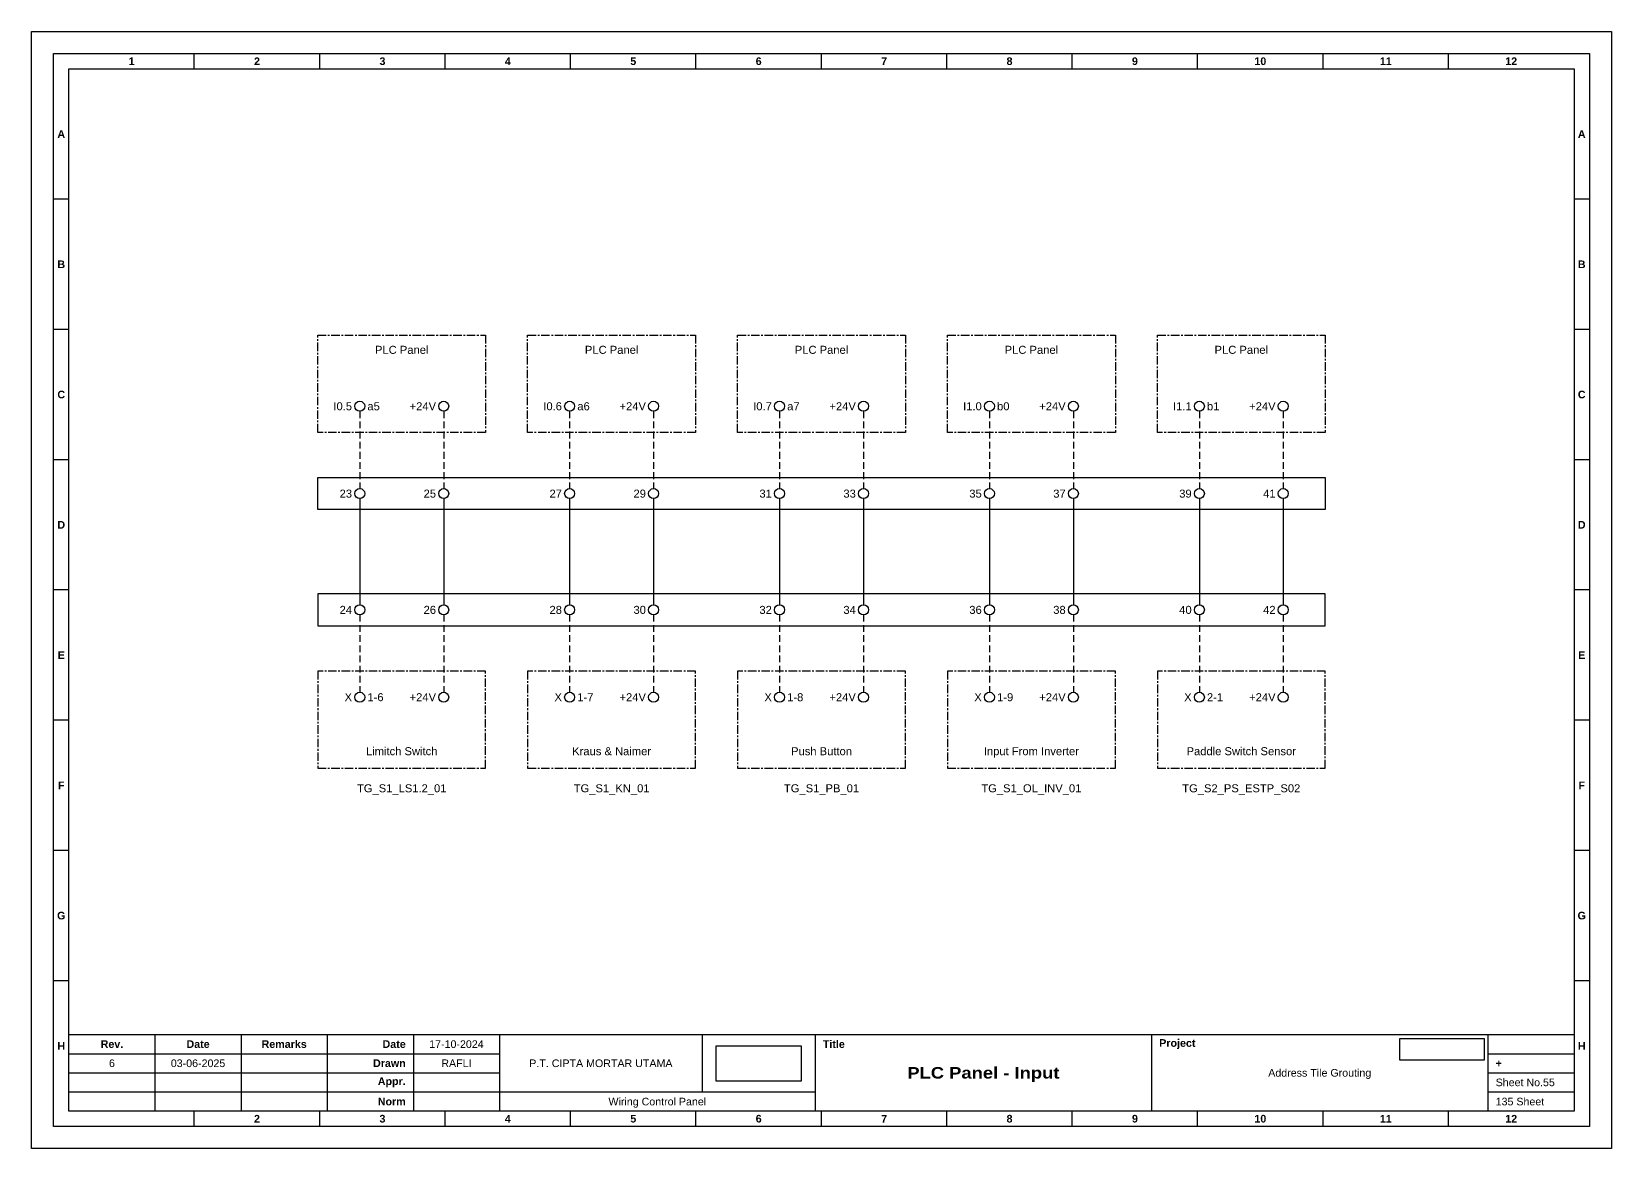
# Model space of a CAD drawing. Header units: millimetres. Extents: x 2277 to 9242, y 1004 to 1739.
# Drawn here: x 2628.3 to 2924.4, y 1529.4 to 1738.7 of the extents above; entities that cross this region are included whole.
import ezdxf
from ezdxf.enums import TextEntityAlignment as Align

# ---------------------------------------------------------------- set-up
doc = ezdxf.new("R2010")
doc.units = ezdxf.units.MM
doc.linetypes.add('CENTER', pattern=[50.8, 31.75, -6.35, 6.35, -6.35])
doc.linetypes.add('HIDDEN', pattern=[9.525, 6.35, -3.175])
doc.styles.add('Bold', font='ariblk.ttf', dxfattribs={"height": 25.4})
doc.styles.get("Standard").update_dxf_attribs({"font": 'arial.ttf'})
picture_1 = doc.add_image_def('image1.png', size_in_pixel=(2048, 847))
picture_2 = doc.add_image_def('image2.png', size_in_pixel=(2092, 542))

# ---------------------------------------------------------------- blocks, each defined once
blk = doc.blocks.new('KOP MU PROJECT')
at = {"color": 6, "ltscale": 50}
for p, q in [((27.74, 184.05), (27.74, 186.66)), ((49.13, 184.05), (49.13, 186.66)), ((70.51, 184.05), (70.51, 186.66)), ((91.89, 184.05), (91.89, 186.66)), ((113.27, 184.05), (113.27, 186.66)), ((134.66, 184.05), (134.66, 186.66)), ((156.04, 184.05), (156.04, 186.66)), ((177.42, 184.05), (177.42, 186.66)), ((198.8, 184.05), (198.8, 186.66)), ((220.19, 184.05), (220.19, 186.66)), ((241.57, 184.05), (241.57, 186.66)), ((6.36, 161.84), (3.75, 161.84)), ((265.59, 161.84), (262.98, 161.84)), ((6.36, 139.63), (3.75, 139.63)), ((265.59, 139.63), (262.98, 139.63)), ((6.36, 117.42), (3.75, 117.42)), ((265.59, 117.42), (262.98, 117.42)), ((6.36, 95.22), (3.75, 95.22)), ((265.59, 95.22), (262.98, 95.22)), ((6.36, 73.01), (3.75, 73.01)), ((265.59, 73.01), (262.98, 73.01)), ((6.36, 50.8), (3.75, 50.8)), ((265.59, 50.8), (262.98, 50.8)), ((6.36, 28.59), (3.75, 28.59)), ((265.59, 28.59), (262.98, 28.59)), ((27.74, 3.75), (27.74, 6.36)), ((49.13, 3.75), (49.13, 6.36)), ((70.51, 3.75), (70.51, 6.36)), ((91.89, 3.75), (91.89, 6.36)), ((113.27, 3.75), (113.27, 6.36)), ((134.66, 3.75), (134.66, 6.36)), ((156.04, 3.75), (156.04, 6.36)), ((177.42, 3.75), (177.42, 6.36)), ((198.8, 3.75), (198.8, 6.36)), ((220.19, 3.75), (220.19, 6.36)), ((241.57, 3.75), (241.57, 6.36))]:
    blk.add_line(p, q, dxfattribs=at)
at = {"ltscale": 50}
for p, q in [((6.36, 19.41), (262.98, 19.41)), ((21.04, 19.41), (21.04, 6.36)), ((35.72, 19.41), (35.72, 6.36)), ((50.41, 19.41), (50.41, 6.36)), ((65.09, 19.41), (65.09, 6.36)), ((79.77, 19.41), (79.77, 6.36)), ((114.35, 19.41), (114.35, 9.62)), ((133.6, 19.41), (133.6, 6.36)), ((190.95, 19.41), (190.95, 6.36)), ((248.3, 19.41), (248.3, 6.36)), ((6.36, 16.15), (79.77, 16.15)), ((248.3, 16.15), (262.98, 16.15)), ((6.36, 12.89), (79.77, 12.89)), ((248.3, 12.89), (262.98, 12.89)), ((6.36, 9.62), (133.6, 9.62)), ((248.3, 9.62), (262.98, 9.62))]:
    blk.add_line(p, q, dxfattribs=at)
at = {"color": 1, "ltscale": 50}
blk.add_lwpolyline([(269.34, 0), (0, 0), (0, 190.41), (269.34, 190.41)], close=True, dxfattribs=at)
at = {"color": 6, "ltscale": 50}
for points in [[(265.59, 3.75), (3.75, 3.75), (3.75, 186.66), (265.59, 186.66)], [(262.98, 6.36), (6.36, 6.36), (6.36, 184.05), (262.98, 184.05)]]:
    blk.add_lwpolyline(points, close=True, dxfattribs=at)
at = {"ltscale": 50, "char_height": 1.305, "attachment_point": 4}
for s, width, heights, insert in [('\\pxqc;{\\fArial|b1|i0|c0|p34;1}', 21.3825, [2.51], (6.36, 185.36)), ('\\pxqc;{\\fArial|b1|i0|c0|p34;2}', 21.3825, [2.51], (27.74, 185.36)), ('\\pxqc;{\\fArial|b1|i0|c0|p34;3}', 21.3825, [2.51], (49.13, 185.36)), ('\\pxqc;{\\fArial|b1|i0|c0|p34;4}', 21.3825, [2.51], (70.51, 185.36)), ('\\pxqc;{\\fArial|b1|i0|c0|p34;5}', 21.3825, [2.51], (91.89, 185.36)), ('\\pxqc;{\\fArial|b1|i0|c0|p34;6}', 21.3825, [2.51], (113.27, 185.36)), ('\\pxqc;{\\fArial|b1|i0|c0|p34;7}', 21.3825, [2.51], (134.66, 185.36)), ('\\pxqc;{\\fArial|b1|i0|c0|p34;8}', 21.3825, [2.51], (156.04, 185.36)), ('\\pxqc;{\\fArial|b1|i0|c0|p34;9}', 21.3825, [2.51], (177.42, 185.36)), ('\\pxqc;{\\fArial|b1|i0|c0|p34;10}', 21.3825, [2.51], (198.8, 185.36)), ('\\pxqc;{\\fArial|b1|i0|c0|p34;11}', 21.3825, [2.51], (220.19, 185.36)), ('\\pxqc;{\\fArial|b1|i0|c0|p34;12}', 21.3825, [2.51], (241.57, 185.36)), ('\\pxqc;{\\fArial|b1|i0|c0|p34;A}', 2.61, [2.51], (3.75, 172.95)), ('\\pxqc;{\\fArial|b1|i0|c0|p34;A}', 2.61, [2.51], (262.98, 172.95)), ('\\pxqc;{\\fArial|b1|i0|c0|p34;B}', 2.61, [2.51], (3.75, 150.74)), ('\\pxqc;{\\fArial|b1|i0|c0|p34;B}', 2.61, [2.51], (262.98, 150.74)), ('\\pxqc;{\\fArial|b1|i0|c0|p34;C}', 2.61, [2.51], (3.75, 128.53)), ('\\pxqc;{\\fArial|b1|i0|c0|p34;C}', 2.61, [2.51], (262.98, 128.53)), ('\\pxqc;{\\fArial|b1|i0|c0|p34;D}', 2.61, [2.51], (3.75, 106.32)), ('\\pxqc;{\\fArial|b1|i0|c0|p34;D}', 2.61, [2.51], (262.98, 106.32)), ('\\pxqc;{\\fArial|b1|i0|c0|p34;E}', 2.61, [2.51], (3.75, 84.11)), ('\\pxqc;{\\fArial|b1|i0|c0|p34;E}', 2.61, [2.51], (262.98, 84.11)), ('\\pxqc;{\\fArial|b1|i0|c0|p34;F}', 2.61, [2.51], (3.75, 61.9)), ('\\pxqc;{\\fArial|b1|i0|c0|p34;F}', 2.61, [2.51], (262.98, 61.9)), ('\\pxqc;{\\fArial|b1|i0|c0|p34;G}', 2.61, [2.51], (3.75, 39.69)), ('\\pxqc;{\\fArial|b1|i0|c0|p34;G}', 2.61, [2.51], (262.98, 39.69)), ('\\pxqc;{\\fArial|b1|i0|c0|p34;H}', 2.61, [2.51], (3.75, 17.47)), ('\\pxqc;{\\fArial|b1|i0|c0|p34;Rev.}', 14.6811, [2.88], (6.36, 17.78)), ('\\pxqc;{\\fArial|b1|i0|c0|p34;Date}', 14.6811, [2.88], (21.04, 17.78)), ('\\pxqc;{\\fArial|b1|i0|c0|p34;Remarks}', 14.6811, [2.88], (35.72, 17.78)), ('\\pxqr;{\\fArial|b1|i0|c0|p34;Date}', 13.3761, [2.88], (50.41, 17.78)), ('\\pxql;{\\fArial|b1|i0|c0|p34;Title}', 50.2419, [2.88], (134.9, 17.78)), ('\\pxql;{\\fArial|b1|i0|c0|p34;Project}', 50.2419, [2.88], (192.25, 17.78)), ('\\pxqc;{\\fArial|b1|i0|c0|p34;H}', 2.61, [2.51], (262.98, 17.47)), ('\\pxqr;{\\fArial|b1|i0|c0|p34;Drawn}', 13.3761, [2.88], (50.41, 14.52)), ('\\pxql;{\\fArial|b1|i0|c0|p34;+}', 14.6811, [2.88], (249.61, 14.52)), ('\\pxqr;{\\fArial|b1|i0|c0|p34;Appr.}', 13.3761, [2.88], (50.41, 11.26)), ('\\pxqr;{\\fArial|b1|i0|c0|p34;Norm}', 13.3761, [2.88], (50.41, 7.99)), ('\\pxqc;{\\fArial|b1|i0|c0|p34;2}', 21.3825, [2.51], (27.74, 5.06)), ('\\pxqc;{\\fArial|b1|i0|c0|p34;3}', 21.3825, [2.51], (49.13, 5.06)), ('\\pxqc;{\\fArial|b1|i0|c0|p34;4}', 21.3825, [2.51], (70.51, 5.06)), ('\\pxqc;{\\fArial|b1|i0|c0|p34;5}', 21.3825, [2.51], (91.89, 5.06)), ('\\pxqc;{\\fArial|b1|i0|c0|p34;6}', 21.3825, [2.51], (113.27, 5.06)), ('\\pxqc;{\\fArial|b1|i0|c0|p34;7}', 21.3825, [2.51], (134.66, 5.06)), ('\\pxqc;{\\fArial|b1|i0|c0|p34;8}', 21.3825, [2.51], (156.04, 5.06)), ('\\pxqc;{\\fArial|b1|i0|c0|p34;9}', 21.3825, [2.51], (177.42, 5.06)), ('\\pxqc;{\\fArial|b1|i0|c0|p34;10}', 21.3825, [2.51], (198.8, 5.06)), ('\\pxqc;{\\fArial|b1|i0|c0|p34;11}', 21.3825, [2.51], (220.19, 5.06)), ('\\pxqc;{\\fArial|b1|i0|c0|p34;12}', 21.3825, [2.51], (241.57, 5.06))]:
    blk.add_mtext_dynamic_manual_height_columns(s, width=width, gutter_width=0.0326, heights=heights, dxfattribs=dict(at, insert=insert))
at = {"ltscale": 50}
for tag, p in [('DATECREATED', (72.43, 17.78)), ('REV', (13.7, 14.52)), ('REVDATE', (28.38, 14.52)), ('REMARKS', (43.06, 14.52)), ('DRAWN', (72.43, 14.52)), ('COMPANY', (97.06, 14.52)), ('PROJECT', (219.62, 12.89)), ('APPR', (72.43, 11.26)), ('NORM', (72.43, 7.99)), ('DRAWINGCATEGORY', (106.68, 7.99)), ('DESCRIPTION', (162.27, 10.03))]:
    blk.add_attdef(tag, text='', height=1.3, dxfattribs=at).set_placement(p, align=Align.MIDDLE_CENTER)
at = {"ltscale": 50, "style": 'Bold'}
blk.add_attdef('TITLE', text='', height=1.96, dxfattribs=at).set_placement((162.27, 12.89), align=Align.MIDDLE_CENTER)
at = {"ltscale": 50}
for tag, p in [('SHEETNUMBER', (249.61, 11.26)), ('TOTALSHEET', (249.61, 7.99))]:
    blk.add_attdef(tag, text='', height=1.3, dxfattribs=at).set_placement(p, align=Align.MIDDLE_LEFT)
image = blk.add_image(picture_1, insert=(116.72, 11.48), size_in_units=(14.5, 6), dxfattribs=at)
image.dxf.flags = 15
image = blk.add_image(picture_2, insert=(233.29, 15.04), size_in_units=(14.36, 3.72), dxfattribs=at)
image.dxf.flags = 15

msp = doc.modelspace()

# ---------------------------------------------------------------- linework, layer by layer
at = {"linetype": 'HIDDEN', "ltscale": 0.2}
for p, q in [((2689.77, 1667.52), (2689.77, 1653.03)), ((2705.51, 1667.52), (2705.51, 1653.03)), ((2729.11, 1667.52), (2729.11, 1653.03)), ((2744.84, 1667.52), (2744.84, 1653.03)), ((2768.45, 1667.52), (2768.45, 1653.03)), ((2784.18, 1667.52), (2784.18, 1653.03)), ((2807.79, 1667.52), (2807.79, 1653.03)), ((2823.52, 1667.52), (2823.52, 1653.03)), ((2847.13, 1667.52), (2847.13, 1653.03)), ((2862.86, 1667.52), (2862.86, 1653.03)), ((2689.77, 1629.36), (2689.77, 1614.87)), ((2705.51, 1629.36), (2705.51, 1614.87)), ((2729.11, 1629.36), (2729.11, 1614.87)), ((2744.84, 1629.36), (2744.84, 1614.87)), ((2768.45, 1629.36), (2768.45, 1614.87)), ((2784.18, 1629.36), (2784.18, 1614.87)), ((2807.79, 1629.36), (2807.79, 1614.87)), ((2823.52, 1629.36), (2823.52, 1614.87)), ((2847.13, 1629.36), (2847.13, 1614.87)), ((2862.86, 1629.36), (2862.86, 1614.87))]:
    msp.add_line(p, q, dxfattribs=at)
at = {"ltscale": 0.2}
for p, q in [((2689.77, 1651.15), (2689.77, 1631.24)), ((2705.51, 1651.15), (2705.51, 1631.24)), ((2729.11, 1651.15), (2729.11, 1631.24)), ((2744.84, 1651.15), (2744.84, 1631.24)), ((2768.45, 1651.15), (2768.45, 1631.24)), ((2784.18, 1651.15), (2784.18, 1631.24)), ((2807.79, 1651.15), (2807.79, 1631.24)), ((2823.52, 1651.15), (2823.52, 1631.24)), ((2847.13, 1651.15), (2847.13, 1631.24)), ((2862.86, 1651.15), (2862.86, 1631.24))]:
    msp.add_line(p, q, dxfattribs=at)
at = {"linetype": 'CENTER', "ltscale": 0.05}
for points in [[(2681.9, 1681.79), (2713.37, 1681.79), (2713.37, 1663.56), (2681.9, 1663.56)], [(2721.24, 1681.79), (2752.71, 1681.79), (2752.71, 1663.56), (2721.24, 1663.56)], [(2760.58, 1681.79), (2792.05, 1681.79), (2792.05, 1663.56), (2760.58, 1663.56)], [(2799.92, 1681.79), (2831.39, 1681.79), (2831.39, 1663.56), (2799.92, 1663.56)], [(2839.26, 1681.79), (2870.73, 1681.79), (2870.73, 1663.56), (2839.26, 1663.56)], [(2681.9, 1600.61), (2713.37, 1600.61), (2713.37, 1618.83), (2681.9, 1618.83)], [(2721.24, 1600.61), (2752.71, 1600.61), (2752.71, 1618.83), (2721.24, 1618.83)], [(2760.58, 1600.61), (2792.05, 1600.61), (2792.05, 1618.83), (2760.58, 1618.83)], [(2799.92, 1600.61), (2831.39, 1600.61), (2831.39, 1618.83), (2799.92, 1618.83)], [(2839.26, 1600.61), (2870.73, 1600.61), (2870.73, 1618.83), (2839.26, 1618.83)]]:
    msp.add_lwpolyline(points, close=True, dxfattribs=at)
at = {"ltscale": 0.05}
for points in [[(2681.9, 1655.1), (2870.73, 1655.1), (2870.73, 1649.09), (2681.9, 1649.09)], [(2681.9, 1627.3), (2870.73, 1627.3), (2870.73, 1633.31), (2681.9, 1633.31)]]:
    msp.add_lwpolyline(points, close=True, dxfattribs=at)
for centre in [(2689.77, 1668.46), (2705.51, 1668.46), (2729.11, 1668.46), (2744.84, 1668.46), (2768.45, 1668.46), (2784.18, 1668.46), (2807.79, 1668.46), (2823.52, 1668.46), (2847.13, 1668.46), (2862.86, 1668.46), (2689.77, 1652.09), (2705.51, 1652.09), (2729.11, 1652.09), (2744.84, 1652.09), (2768.45, 1652.09), (2784.18, 1652.09), (2807.79, 1652.09), (2823.52, 1652.09), (2847.13, 1652.09), (2862.86, 1652.09), (2689.77, 1630.3), (2705.51, 1630.3), (2729.11, 1630.3), (2744.84, 1630.3), (2768.45, 1630.3), (2784.18, 1630.3), (2807.79, 1630.3), (2823.52, 1630.3), (2847.13, 1630.3), (2862.86, 1630.3), (2689.77, 1613.93), (2705.51, 1613.93), (2729.11, 1613.93), (2744.84, 1613.93), (2768.45, 1613.93), (2784.18, 1613.93), (2807.79, 1613.93), (2823.52, 1613.93), (2847.13, 1613.93), (2862.86, 1613.93)]:
    msp.add_circle(centre, 0.938)

# ---------------------------------------------------------------- block references
at = {"xscale": 1.099296583304004, "yscale": 1.099296583304004, "zscale": 1.099296583304004}
msp.add_blockref('KOP MU PROJECT', (2628.27, 1529.36), dxfattribs=at).add_auto_attribs({'TITLE': 'PLC Panel - Input', 'PROJECT': 'Address Tile Grouting', 'COMPANY': 'P.T. CIPTA MORTAR UTAMA', 'DRAWINGCATEGORY': 'Wiring Control Panel', 'DRAWN': 'RAFLI', 'DATECREATED': '17-10-2024', 'REVDATE': '03-06-2025', 'REV': '6', 'SHEETNUMBER': 'Sheet No.55', 'TOTALSHEET': '135 Sheet'})

# ---------------------------------------------------------------- texts
for s, p in [('PLC Panel', (2697.64, 1679.79)), ('PLC Panel', (2736.98, 1679.79)), ('PLC Panel', (2776.32, 1679.79)), ('PLC Panel', (2815.65, 1679.79)), ('PLC Panel', (2854.99, 1679.79)), ('TG_S1_LS1.2_01', (2697.64, 1597.61)), ('TG_S1_KN_01', (2736.98, 1597.61)), ('TG_S1_PB_01', (2776.32, 1597.61)), ('TG_S1_OL_INV_01', (2815.65, 1597.61)), ('TG_S2_PS_ESTP_S02', (2854.99, 1597.61))]:
    msp.add_text(s, height=1.5).set_placement(p, align=Align.TOP_CENTER)
for s, p in [('I0.5', (2688.33, 1668.46)), ('+24V', (2704.07, 1668.46)), ('I0.6', (2727.67, 1668.46)), ('+24V', (2743.41, 1668.46)), ('I0.7', (2767.01, 1668.46)), ('+24V', (2782.75, 1668.46)), ('I1.0', (2806.35, 1668.46)), ('+24V', (2822.08, 1668.46)), ('I1.1', (2845.69, 1668.46)), ('+24V', (2861.42, 1668.46)), ('23', (2688.33, 1652.09)), ('25', (2704.07, 1652.09)), ('27', (2727.67, 1652.09)), ('29', (2743.41, 1652.09)), ('31', (2767.01, 1652.09)), ('33', (2782.75, 1652.09)), ('35', (2806.35, 1652.09)), ('37', (2822.08, 1652.09)), ('39', (2845.69, 1652.09)), ('41', (2861.42, 1652.09)), ('24', (2688.33, 1630.3)), ('26', (2704.07, 1630.3)), ('28', (2727.67, 1630.3)), ('30', (2743.41, 1630.3)), ('32', (2767.01, 1630.3)), ('34', (2782.75, 1630.3)), ('36', (2806.35, 1630.3)), ('38', (2822.08, 1630.3)), ('40', (2845.69, 1630.3)), ('42', (2861.42, 1630.3)), ('X', (2688.33, 1613.93)), ('+24V', (2704.07, 1613.93)), ('X', (2727.67, 1613.93)), ('+24V', (2743.41, 1613.93)), ('X', (2767.01, 1613.93)), ('+24V', (2782.75, 1613.93)), ('X', (2806.35, 1613.93)), ('+24V', (2822.08, 1613.93)), ('X', (2845.69, 1613.93)), ('+24V', (2861.42, 1613.93))]:
    msp.add_text(s, height=1.5).set_placement(p, align=Align.MIDDLE_RIGHT)
for s, p in [('a5', (2691.21, 1668.46)), ('a6', (2730.55, 1668.46)), ('a7', (2769.88, 1668.46)), ('b0', (2809.22, 1668.46)), ('b1', (2848.56, 1668.46)), ('1-6', (2691.21, 1613.93)), ('1-7', (2730.55, 1613.93)), ('1-8', (2769.88, 1613.93)), ('1-9', (2809.22, 1613.93)), ('2-1', (2848.56, 1613.93))]:
    msp.add_text(s, height=1.5).set_placement(p, align=Align.MIDDLE_LEFT)
for s, p in [('Limitch Switch', (2697.64, 1602.61)), ('Kraus & Naimer', (2736.98, 1602.61)), ('Push Button', (2776.32, 1602.61)), ('Input From Inverter', (2815.65, 1602.61)), ('Paddle Switch Sensor', (2854.99, 1602.61))]:
    msp.add_text(s, height=1.5).set_placement(p, align=Align.BOTTOM_CENTER)

doc.saveas('drawing.dxf')
